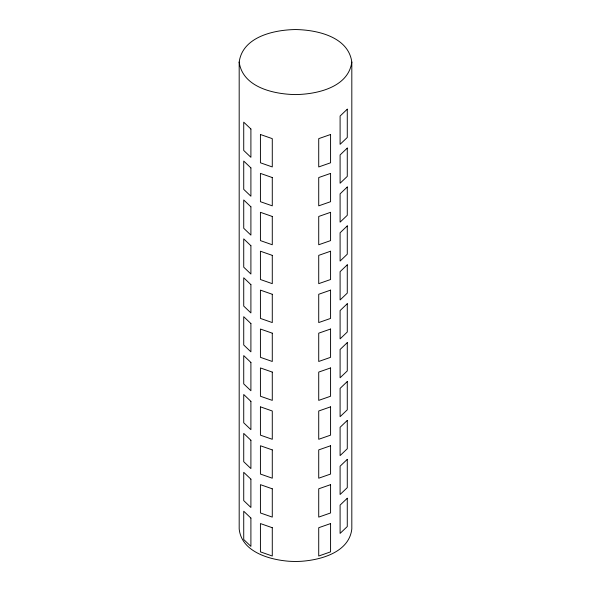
<?xml version="1.0" encoding="UTF-8"?>
<svg xmlns="http://www.w3.org/2000/svg" width="591" height="591" viewBox="0 0 591 591"><rect width="100%" height="100%" fill="white"/><g stroke="black" fill="none" stroke-linecap="round" stroke-linejoin="round"><path stroke-width="0.89" d="M239.185 62.062C242.613 36.708 274.069 29.853 295.5 29.55C316.931 29.853 348.387 36.708 351.815 62.062L351.815 528.952C349.2 552.208 321.157 559.876 301.388 561.287A97.308 97.308 0 0 1 288.726 561.228C269.4 559.684 241.542 551.891 239.185 528.952L239.185 62.062C242.613 87.416 274.069 94.279 295.5 94.575C316.931 94.279 348.387 87.416 351.815 62.062M260.424 134.504L272.281 138.641L272.281 166.943L260.424 162.798L260.424 134.881M260.579 406.903L272.281 410.996L272.281 439.29L260.424 435.146L260.424 406.852M347.272 109.187L340.098 116.035L340.098 144.33L347.272 137.481L347.272 109.187M347.272 148.097L340.098 154.945L340.098 183.24L347.272 176.391L347.272 148.097M347.272 187L340.098 193.848L340.098 222.15L347.272 215.301L347.272 187M347.272 225.91L340.098 232.758L340.098 261.052L347.272 254.204L347.272 225.91M347.272 264.82L340.098 271.668L340.098 299.962L347.272 293.114L347.272 264.82M347.272 303.722L340.098 310.57L340.098 338.872L347.272 332.024L347.272 303.722M347.272 342.632L340.098 349.48L340.098 377.775L347.272 370.926L347.272 342.632M347.272 381.542L340.098 388.39L340.098 416.685L347.272 409.836L347.272 381.542M347.272 420.445L340.098 427.293L340.098 455.595L347.272 448.746L347.272 420.445M347.272 459.355L340.098 466.203L340.098 494.497L347.272 487.649L347.272 459.355M347.272 498.265L340.098 505.106L340.098 533.407L347.272 526.559L347.272 498.265M330.576 134.504L318.719 138.641L318.719 166.943L330.576 162.798L330.576 134.504M330.576 173.407L318.719 177.551L318.719 205.845L330.576 201.701L330.576 173.407M330.576 212.317L318.719 216.461L318.719 244.755L330.576 240.611L330.576 212.317M330.576 251.219L318.719 255.364L318.719 283.658L330.576 279.521L330.576 251.219M330.576 290.129L318.719 294.274L318.719 322.568L330.576 318.423L330.576 290.129M330.576 329.039L318.719 333.176L318.719 361.478L330.576 357.333L330.576 329.039M330.576 367.942L318.719 372.086L318.719 400.38L330.576 396.243L330.576 367.942M330.576 406.852L318.719 410.996L318.719 439.29L330.576 435.146L330.576 406.852M330.576 445.762L318.719 449.899L318.719 478.2L330.576 474.056L330.576 445.762M330.576 484.664L318.719 488.809L318.719 517.103L330.576 512.966L330.576 484.664M330.576 523.574L318.719 527.719L318.719 556.013L330.576 551.868L330.576 523.574M272.281 177.551L260.424 173.407L260.424 201.701L272.281 205.845L272.281 177.551M272.281 216.461L260.424 212.317L260.424 240.611L272.281 244.755L272.281 216.461M272.281 255.364L260.424 251.219L260.424 279.521L272.281 283.658L272.281 255.364M272.281 294.274L260.424 290.129L260.424 318.423L272.281 322.568L272.281 294.274M272.281 333.176L260.424 329.039L260.424 357.333L272.281 361.478L272.281 333.176M272.281 372.086L260.424 367.942L260.424 396.243L272.281 400.38L272.281 372.086M272.281 449.899L260.424 445.762L260.424 474.056L272.281 478.2L272.281 449.899M272.281 488.809L260.424 484.664L260.424 512.966L272.281 517.103L272.281 488.809M272.281 527.719L260.424 523.574L260.424 551.868L272.281 556.013L272.281 527.719M250.902 129.008L243.728 122.16L243.728 150.454L250.902 157.302L250.902 129.008M250.902 167.91L243.728 161.062L243.728 189.364L250.902 196.212L250.902 167.91M250.902 206.82L243.728 199.972L243.728 228.266L250.902 235.115L250.902 206.82M250.902 245.73L243.728 238.882L243.728 267.176L250.902 274.025L250.902 245.73M250.902 284.633L243.728 277.785L243.728 306.086L250.902 312.927L250.902 284.633M250.902 323.543L243.728 316.695L243.728 344.989L250.902 351.837L250.902 323.543M250.902 362.446L243.728 355.605L243.728 383.899L250.902 390.747L250.902 362.446M250.902 401.355L243.728 394.507L243.728 422.801L250.902 429.65L250.902 401.355M250.902 440.265L243.728 433.417L243.728 461.711L250.902 468.56L250.902 440.265M250.902 479.168L243.728 472.32L243.728 500.621L250.902 507.47L250.902 479.168M250.902 518.078L243.728 511.23L243.728 539.524L250.902 546.372L250.902 518.078"/></g></svg>
